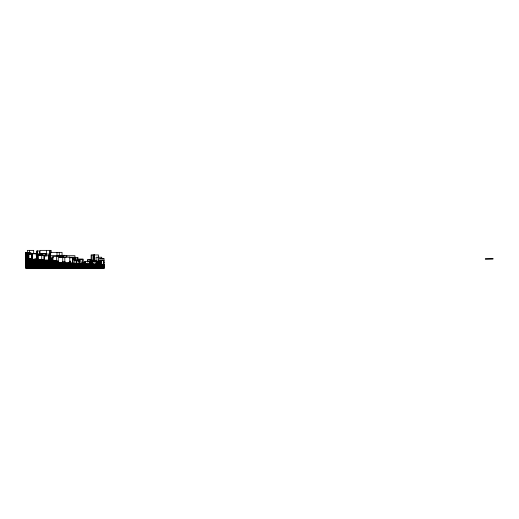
<?xml version="1.0" encoding="UTF-8"?>
<svg xmlns="http://www.w3.org/2000/svg" width="519" height="519" viewBox="0 0 519 519"><rect width="100%" height="100%" fill="white"/><g stroke="black" fill="none" stroke-linecap="round" stroke-linejoin="round"><path stroke-width="0.78" d="M30.997 252.532L25.95 252.532L25.95 268.621L104.053 268.621L104.053 258.462L99.006 258.462L99.006 261.394M25.95 252.805L27.066 252.805M25.95 252.883L28.136 252.883M25.95 253.272L29.881 253.272M28.149 253.389L34.033 253.389M34.183 253.622L37.16 253.622M40.806 253.661L46.509 253.661M28.123 253.895L36.414 253.817L36.414 259.247M37.4 254.089L49.221 254.051L49.201 260.025M36.362 254.167L42.318 254.167L42.318 255.575M25.95 254.245L31.445 254.245L31.445 258.462M38.893 254.446L41.209 254.446M36.122 254.641L39.425 254.641M48.818 254.952L50.667 254.952M36.025 255.069L40.093 255.069M39.957 255.342L44.154 255.342M58.978 255.342L65.011 255.342M48.981 255.731L74.944 255.731L74.944 260.415M49.201 255.77L44.297 255.77L44.297 260.025M25.95 257.061L26.3 257.061M65.284 257.255L58.264 257.255L58.264 262.367M48.948 257.294L53.567 257.294M59.646 257.294L65.336 257.294M69.027 257.294L74.944 257.294M25.95 257.684L26.171 252.805M69.306 257.761L73.056 257.761L73.056 263.159M74.23 257.722L78.116 257.722L78.116 260.045M25.95 258.073L26.443 258.073M25.95 258.462L32.444 258.462M49.013 258.462L52.737 258.462L52.737 260.415M25.95 258.858L32.444 258.858M34.844 258.858L36.855 258.858L36.855 259.247L36.804 258.858M72.725 258.858L74.944 258.858M79.232 259.091L83.105 259.091L83.059 264.32M25.95 259.247L38.536 259.247M77.766 259.364L82.813 259.325L82.813 263.607M25.95 259.636L44.297 259.636M92.038 259.675L87.568 259.675L87.568 261.998M73.049 259.87L75.735 259.87M25.95 260.025L51.225 260.025M75.579 259.987L78.719 259.987M48.987 260.123L51.225 260.123M25.95 260.415L55.481 260.415L55.481 260.81M79.569 260.415L74.794 260.415L74.794 263.931L74.755 263.542M51.225 260.519L54.969 260.519M104.053 260.616L101.224 260.616L101.224 264.32M25.95 260.81L57.33 260.81L57.272 261.2M101.666 260.81L97.961 260.81L97.961 262.212M25.95 261.2L58.472 261.2M96.463 261.355L84.934 261.355L84.934 264.32M25.95 261.589L58.323 261.589M62.741 261.589L63.059 261.978M25.95 261.978L58.323 261.978M62.741 261.978L65.277 261.978M85.019 261.978L85.57 261.978M97.098 261.978L101.27 261.978M104.053 261.978L103.599 261.978L103.631 264.32M25.95 262.367L64.817 262.367M68.391 262.367L69.831 262.367L69.831 262.763M82.534 262.367L85.09 262.367M101.575 262.367L99.992 262.367L99.992 264.32M103.469 262.367L104.053 262.367M25.95 262.763L70.967 262.763L70.967 263.152M82.534 262.763L85.531 262.763M82.534 262.861L85.434 262.861M25.95 263.152L73.659 263.152L73.659 263.542M80.97 263.152L85.57 263.152M83.325 263.25L84.5 263.25M25.95 263.542L75.631 263.639M84.5 263.542L85.57 263.542M25.95 263.931L93.9 263.931L93.9 264.32M95.691 263.931L97.812 263.931M74.645 264.028L97.63 264.028L97.63 264.716M25.95 264.32L104.053 264.32M84.175 264.418L85.11 264.418M92.071 264.418L95.691 264.418M96.171 264.418L99.687 264.418M25.95 264.716L104.053 264.716M25.95 265.105L104.053 265.105M25.95 265.494L104.053 265.494M25.95 265.884L104.053 265.884M25.95 266.273L104.053 266.273M25.95 266.669L104.053 266.669M25.95 267.058L104.053 267.058M25.95 267.447L104.053 267.447M25.95 267.836L104.053 267.836M25.95 268.226L104.053 268.226M103.729 262.367L103.729 264.32M103.359 260.616L103.359 264.32M102.892 258.462L102.892 260.661M101.711 258.825L101.711 257.255L96.086 257.255L96.086 261.18M100.958 258.462L100.958 261.394M100.881 262.367L100.881 264.32M99.687 264.32L99.687 264.716M99.518 261.978L99.518 264.32M99.233 264.32L99.233 264.716M98.474 257.294L98.474 254.952L91.13 254.952L91.13 259.636M98.286 261.978L98.286 264.32M98.149 257.255L98.149 264.32M97.235 261.978L97.235 264.32M97.131 261.978L97.098 264.32M96.774 264.32L96.774 261.978L92.564 261.978L92.564 264.32M96.644 263.931L96.644 264.32M96.417 264.32L96.456 260.772L90.137 260.772L90.137 262.192M96.333 263.931L96.333 264.32M96.177 261.978L96.177 264.32M94.484 254.952L94.484 260.415M94.192 254.952L94.192 260.415M94.082 254.952L94.082 260.415M93.628 254.952L93.628 260.415M92.427 261.2L92.427 264.32M92.148 261.355L92.161 264.32M92.012 254.952L92.071 264.32M91.921 261.355L91.895 264.32M91.811 261.2L91.811 264.32M91.74 260.772L91.74 264.32M90.39 259.675L90.416 264.32M89.897 259.675L89.897 261.998M89.819 263.931L89.819 264.32M89.391 261.355L89.391 264.32L89.32 261.355M87.996 259.675L87.996 261.998M86.725 263.931L86.725 264.32M85.11 263.931L85.11 264.32M84.986 261.355L85.019 264.32M84.5 262.367L84.5 262.763M84.5 262.861L84.5 264.32M84.318 263.152L84.396 264.32M84 263.152L84 263.542M83.397 263.152L83.397 263.542M83.306 262.367L83.306 263.671M81.911 263.931L81.911 264.32M81.353 263.152L81.353 264.32M80.958 263.931L80.958 260.849L76.371 260.849L76.345 264.32M79.699 259.325L79.699 261.466M79.349 260.849L79.349 263.931M79.271 259.325L79.271 261.466M78.985 259.325L78.985 260.752M78.836 260.849L78.836 263.931M78.33 259.325L78.33 260.752M77.35 257.722L77.35 260.045M76.838 260.849L76.838 263.931M76.287 260.415L76.287 263.931M75.871 257.722L75.871 260.045M75.21 263.542L75.138 263.931M75.034 263.931L75.034 264.32M74.84 257.722L74.84 260.045M74.399 263.542L74.399 263.931M74.152 263.542L74.152 263.931M73.413 263.152L73.484 263.542M72.673 263.152L72.673 263.542M72.446 257.761L72.446 263.159M71.194 263.152L71.194 263.542M71.058 263.152L71.058 263.542M70.552 263.152L70.552 261.2L70.007 261.2L70.007 263.152M70.201 261.2L70.201 263.152M69.754 262.763L69.773 257.1L64.817 257.1L64.817 262.763M66.808 255.731L66.808 257.294M64.862 261.978L64.862 262.367M63.5 255.731L63.5 257.294M62.741 257.255L62.741 262.367M62.377 255.731L62.377 257.294M62.053 255.575L62.053 252.37L50.628 252.37L50.628 256.373M61.21 255.731L61.21 257.294M60.191 257.703L60.191 256.276L52.867 256.276L52.932 260.81M59.263 252.37L59.263 256.373M56.999 252.37L56.999 256.373M56.623 256.276L56.623 261.978M54.969 260.415L54.969 260.81M53.885 260.415L53.885 260.81M53.217 260.415L53.217 260.81M53.022 260.415L53.022 260.81M51.861 258.462L51.861 260.415M51.725 260.415L51.725 260.81M51.329 258.858L51.329 260.415M51.245 258.462L51.225 260.81M51.173 252.785L51.173 250.379L40.034 250.379L40.034 254.381M51.089 260.025L51.089 260.415M50.784 260.025L50.862 260.415M50.512 255.731L50.531 260.415M50.109 250.379L50.109 255.186M50.077 260.025L50.077 260.415M49.993 255.731L49.993 257.294M49.772 250.379L49.772 255.186M49.597 258.462L49.597 260.415M49.123 260.025L49.123 260.415M48.987 260.025L48.987 260.415M48.754 255.77L48.754 260.025M46.489 250.379L46.489 254.381M45.912 254.051L45.912 256.464M43.946 259.636L43.946 255.536L37.206 255.536L37.206 259.636M41.734 255.536L41.734 259.636M39.425 254.913L39.425 250.969L36.797 250.969L36.797 254.913M38.536 255.536L38.536 259.636M37.537 250.969L37.537 254.913M37.316 255.069L37.316 259.247M37.037 250.969L37.037 254.913M33.664 253.278L33.664 250.379L27.358 250.379L27.358 253.278M32.197 253.895L32.197 258.858M32.061 253.817L32.061 259.247M31.64 258.462L31.64 258.858M29.525 250.379L29.525 253.278M28.921 254.245L28.921 258.462M28.577 254.245L28.577 258.462M27.273 254.245L27.273 258.462M26.969 254.245L26.969 258.462M26.605 253.272L26.605 254.758M26.106 252.532L26.08 258.073M26.119 258.858L26.119 259.247M493.05 258.858L485.31 258.975L493.05 258.858"/></g></svg>
